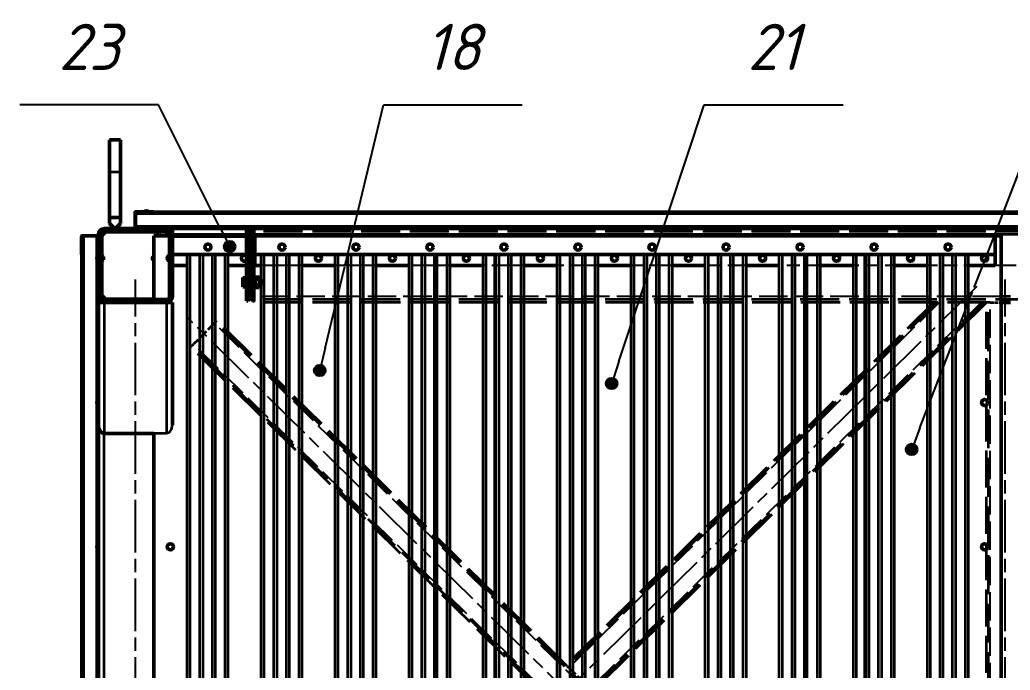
# Model space of a CAD drawing. Header units: millimetres. Extents: x 0 to 21025, y 0 to 14850.
# Drawn here: x 12629 to 15305, y 8465 to 10222 of the extents above; entities that cross this region are included whole.
import ezdxf

# ---------------------------------------------------------------- set-up
doc = ezdxf.new("R2010")
doc.units = ezdxf.units.MM
doc.header["$LTSCALE"] = 25
doc.linetypes.add('CHAIN', pattern=[0.7087, 0.4724, -0.0591, 0.1181, -0.0591])
doc.linetypes.add('DASHED', pattern=[0.2067, 0.1654, -0.0413])
for name, color, linetype, lineweight in [('Видимые тонкие (ГОСТ)', 7, 'Continuous', 35), ('Видимый контур (ГОСТ)', 7, 'Continuous', 50), ('Линия резьбы (ГОСТ)', 7, 'Continuous', 25), ('Невидимые тонкие (ГОСТ)', 7, 'DASHED', 25), ('Невидимый контур (ГОСТ)', 7, 'DASHED', 35), ('Обозначение (ГОСТ)', 7, 'Continuous', 25), ('Осевая линия (ГОСТ)', 7, 'Continuous', 25), ('Штриховка (ГОСТ)', 7, 'Continuous', 18)]:
    doc.layers.add(name, color=color, linetype=linetype, lineweight=lineweight)
doc.styles.add('Увеличенный текст (ГОСТ)', font='GOST Common Italic.ttf')

# ---------------------------------------------------------------- blocks, each defined once
blk = doc.blocks.new('Номера позиций4')
at = {"layer": 'Обозначение (ГОСТ)'}
h = blk.add_hatch(color=256, dxfattribs=at)
edge = h.paths.add_edge_path(flags=0)
edge.add_arc((537.6, 370.99), 0.625, 0, 360)
for p, q in [((540.34, 382.43), (544.48, 399.72)), ((544.48, 399.72), (559.48, 399.72)), ((538.19, 373.42), (540.3, 382.23)), ((538.19, 373.42), (537.75, 371.6))]:
    blk.add_line(p, q, dxfattribs=at)
blk.add_circle((537.6, 370.99), 0.625, dxfattribs=at)
at = {"layer": 'Обозначение (ГОСТ)', "insert": (551.98, 405.97), "char_height": 5, "attachment_point": 5, "style": 'Увеличенный текст (ГОСТ)'}
blk.add_mtext('18', dxfattribs=at)
blk = doc.blocks.new('Номера позиций5')
at = {"layer": 'Обозначение (ГОСТ)'}
h = blk.add_hatch(color=256, dxfattribs=at)
edge = h.paths.add_edge_path(flags=0)
edge.add_arc((601.57, 362.46), 0.625, 0, 360)
for p, q in [((609.29, 382.43), (616.14, 400.15)), ((616.14, 400.15), (631.14, 400.15)), ((608.34, 379.97), (609.21, 382.23)), ((602.47, 364.79), (608.16, 379.51)), ((602.47, 364.79), (601.79, 363.04))]:
    blk.add_line(p, q, dxfattribs=at)
blk.add_circle((601.57, 362.46), 0.625, dxfattribs=at)
at = {"layer": 'Обозначение (ГОСТ)', "insert": (623.64, 406.4), "char_height": 5, "attachment_point": 5, "style": 'Увеличенный текст (ГОСТ)'}
blk.add_mtext('20', dxfattribs=at)
blk = doc.blocks.new('Номера позиций16')
at = {"layer": 'Обозначение (ГОСТ)'}
h = blk.add_hatch(color=256, dxfattribs=at)
edge = h.paths.add_edge_path(flags=0)
edge.add_arc((527.86, 384.38), 0.625, 0, 360)
for p, q in [((520.18, 399.72), (505.18, 399.72)), ((526.74, 386.61), (520.18, 399.72)), ((526.74, 386.61), (527.58, 384.94))]:
    blk.add_line(p, q, dxfattribs=at)
blk.add_circle((527.86, 384.38), 0.625, dxfattribs=at)
at = {"layer": 'Обозначение (ГОСТ)', "insert": (512.68, 405.97), "char_height": 5, "attachment_point": 5, "style": 'Увеличенный текст (ГОСТ)'}
blk.add_mtext('23', dxfattribs=at)
blk = doc.blocks.new('Номера позиций17')
at = {"layer": 'Обозначение (ГОСТ)'}
h = blk.add_hatch(color=256, dxfattribs=at)
edge = h.paths.add_edge_path(flags=0)
edge.add_arc((569.14, 369.59), 0.625, 0, 360)
for p, q in [((573.42, 382.43), (579.16, 399.72)), ((579.16, 399.72), (594.16, 399.72)), ((569.93, 371.96), (573.35, 382.23)), ((569.93, 371.96), (569.34, 370.18))]:
    blk.add_line(p, q, dxfattribs=at)
blk.add_circle((569.14, 369.59), 0.625, dxfattribs=at)
at = {"layer": 'Обозначение (ГОСТ)', "insert": (586.66, 405.97), "char_height": 5, "attachment_point": 5, "style": 'Увеличенный текст (ГОСТ)'}
blk.add_mtext('21', dxfattribs=at)

msp = doc.modelspace()

# ---------------------------------------------------------------- hatches: boundary and pattern name
at = {"layer": 'Штриховка (ГОСТ)'}
h = msp.add_hatch(dxfattribs=at)
h.set_pattern_fill('ANSI31', color=256, scale=635, angle=90.00021, style=0)
h.set_pattern_definition([(135.0002, (0, 0), (-56.1264, -56.1268), [])])
edge = h.paths.add_edge_path()
edge.add_ellipse((13025.738, 9474.323), major_axis=(16, 0), ratio=1, start_angle=270, end_angle=360)
edge.add_line((13041.738, 9474.323), (13041.738, 9642.323))
edge.add_ellipse((13025.738, 9642.323), major_axis=(0, 16), ratio=1, start_angle=270, end_angle=360)
edge.add_line((13025.738, 9658.323), (12857.738, 9658.323))
edge.add_ellipse((12857.738, 9642.323), major_axis=(-16, 0), ratio=1, start_angle=270, end_angle=360)
edge.add_line((12841.738, 9642.323), (12841.738, 9474.323))
edge.add_ellipse((12857.738, 9474.323), major_axis=(0, -16), ratio=1, start_angle=270, end_angle=360)
edge.add_line((12857.738, 9458.323), (13025.738, 9458.323))
edge = h.paths.add_edge_path(flags=0)
edge.add_line((12857.738, 9650.323), (13025.738, 9650.323))
edge.add_ellipse((13025.738, 9642.323), major_axis=(8, 0), ratio=1, start_angle=0, end_angle=90, ccw=False)
edge.add_line((13033.738, 9642.323), (13033.738, 9474.323))
edge.add_ellipse((13025.738, 9474.323), major_axis=(0, -8), ratio=1, start_angle=0, end_angle=90, ccw=False)
edge.add_line((13025.738, 9466.323), (12857.738, 9466.323))
edge.add_ellipse((12857.738, 9474.323), major_axis=(-8, 0), ratio=1, start_angle=0, end_angle=90, ccw=False)
edge.add_line((12849.738, 9474.323), (12849.738, 9642.323))
edge.add_ellipse((12857.738, 9642.323), major_axis=(0, 8), ratio=1, start_angle=0, end_angle=90, ccw=False)

# ---------------------------------------------------------------- linework, layer by layer
at = {"layer": 'Видимые тонкие (ГОСТ)'}
for p, q in [((12901.738, 9810.84), (12871.738, 9810.84)), ((20041.738, 9698.475), (12941.738, 9698.475)), ((12974.138, 9702.923), (12969.338, 9702.923)), ((20041.738, 9663.812), (12941.738, 9663.812)), ((12801.587, 9638.323), (12801.587, 7258.323)), ((12836.249, 9638.323), (12836.249, 7258.323)), ((13004.138, 9658.923), (12999.338, 9658.923)), ((13241.738, 9642.323), (13041.738, 9642.323)), ((13241.823, 9636.323), (13041.823, 9636.323)), ((13241.738, 9655.123), (13261.738, 9655.123)), ((13249.288, 9647.823), (13254.189, 9647.823)), ((19721.738, 9642.323), (13261.738, 9642.323)), ((15264.884, 9637.323), (13264.884, 9637.323)), ((13609.138, 9658.923), (13604.338, 9658.923)), ((14214.138, 9658.923), (14209.338, 9658.923)), ((14744.138, 9658.923), (14739.338, 9658.923)), ((12841.138, 9580.723), (12841.138, 9575.923)), ((13080.789, 9588.323), (13080.789, 7258.323)), ((13089.006, 9588.323), (13089.006, 7258.323)), ((13115.205, 9588.323), (13115.205, 7258.323)), ((13123.741, 9588.323), (13123.741, 7258.323)), ((13148.787, 9588.323), (13148.787, 7258.323)), ((13157.323, 9588.323), (13157.323, 7258.323)), ((13183.521, 9588.323), (13183.521, 7258.323)), ((13191.738, 9588.323), (13191.738, 7258.323)), ((13280.789, 9588.323), (13280.789, 9520.939)), ((13289.006, 9588.323), (13289.006, 7258.323)), ((13315.205, 9588.323), (13315.205, 7258.323)), ((13323.741, 9588.323), (13323.741, 7258.323)), ((13348.787, 9588.323), (13348.787, 7258.323)), ((13357.323, 9588.323), (13357.323, 7258.323)), ((13383.521, 9588.323), (13383.521, 7258.323)), ((13391.738, 9588.323), (13391.738, 7258.323)), ((13480.789, 9588.323), (13480.789, 7258.323)), ((13489.006, 9588.323), (13489.006, 7258.323)), ((13515.205, 9588.323), (13515.205, 7258.323)), ((13523.741, 9588.323), (13523.741, 7258.323)), ((13548.787, 9588.323), (13548.787, 7258.323)), ((13557.323, 9588.323), (13557.323, 7258.323)), ((13583.521, 9588.323), (13583.521, 7258.323)), ((13591.738, 9588.323), (13591.738, 7258.323)), ((13680.789, 9588.323), (13680.789, 7258.323)), ((13689.006, 9588.323), (13689.006, 7258.323)), ((13715.205, 9588.323), (13715.205, 7258.323)), ((13723.741, 9588.323), (13723.741, 7258.323)), ((13748.787, 9588.323), (13748.787, 7258.323)), ((13757.323, 7258.323), (13757.323, 9588.323)), ((13783.52, 9588.323), (13783.52, 7258.323)), ((13791.737, 9588.323), (13791.737, 7258.323)), ((13880.873, 9588.323), (13880.873, 7258.323)), ((13889.012, 9588.323), (13889.012, 7258.323)), ((13915.205, 9588.323), (13915.205, 7258.323)), ((13923.741, 9588.323), (13923.741, 7258.323)), ((13948.787, 9588.323), (13948.787, 7258.323)), ((13957.323, 9588.323), (13957.323, 7258.323)), ((13983.521, 9588.323), (13983.521, 7258.323)), ((13991.738, 9588.323), (13991.738, 7258.323)), ((14080.789, 9588.323), (14080.789, 7258.323)), ((14089.006, 9588.323), (14089.006, 7258.323)), ((14115.205, 9588.323), (14115.205, 7258.323)), ((14123.741, 9588.323), (14123.741, 7258.323)), ((14148.787, 9588.323), (14148.787, 7258.323)), ((14157.323, 9588.323), (14157.323, 7258.323)), ((14183.521, 9588.323), (14183.521, 7258.323)), ((14191.738, 9588.323), (14191.738, 7258.323)), ((14280.789, 9588.323), (14280.789, 7258.323)), ((14289.006, 9588.323), (14289.006, 7258.323)), ((14315.205, 9588.323), (14315.205, 7258.323)), ((14323.741, 9588.323), (14323.741, 7258.323)), ((14348.787, 9588.323), (14348.787, 7258.323)), ((14357.323, 9588.323), (14357.323, 7258.323)), ((14383.521, 9588.323), (14383.521, 7258.323)), ((14391.738, 9588.323), (14391.738, 7258.323)), ((14480.789, 9588.323), (14480.789, 7258.323)), ((14489.006, 9588.323), (14489.006, 7258.323)), ((14515.205, 9588.323), (14515.205, 7258.323)), ((14523.741, 9588.323), (14523.741, 7258.323)), ((14548.787, 9588.323), (14548.787, 7258.323)), ((14557.323, 9588.323), (14557.323, 7258.323)), ((14583.521, 9588.323), (14583.521, 7258.323)), ((14591.738, 9588.323), (14591.738, 7258.323)), ((14680.789, 9588.323), (14680.789, 7258.323)), ((14689.006, 9588.323), (14689.006, 7258.323)), ((14715.205, 9588.323), (14715.205, 7258.323)), ((14723.741, 9588.323), (14723.741, 7258.323)), ((14748.787, 9588.323), (14748.787, 7258.323)), ((14757.323, 7258.323), (14757.323, 9588.323)), ((14783.521, 9588.323), (14783.521, 7258.323)), ((14791.738, 9588.323), (14791.738, 7258.323)), ((14880.874, 9588.323), (14880.874, 7258.323)), ((14889.013, 9588.323), (14889.013, 7258.323)), ((14915.205, 9588.323), (14915.205, 7258.323)), ((14923.741, 9588.323), (14923.741, 7258.323)), ((14948.787, 9588.323), (14948.787, 7258.323)), ((14957.323, 9588.323), (14957.323, 7258.323)), ((14983.521, 9588.323), (14983.521, 7258.323)), ((14991.738, 9588.323), (14991.738, 7258.323)), ((15080.789, 9588.323), (15080.789, 7258.323)), ((15089.006, 9588.323), (15089.006, 7258.323)), ((15115.205, 9588.323), (15115.205, 7258.323)), ((15123.741, 9588.323), (15123.741, 7258.323)), ((15148.787, 9588.323), (15148.787, 7258.323)), ((15157.323, 9588.323), (15157.323, 7258.323)), ((15183.521, 9588.323), (15183.521, 7258.323)), ((15191.738, 9588.323), (15191.738, 7258.323)), ((13280.789, 9505.707), (13280.789, 7310.939)), ((15306.738, 9474.323), (15280.789, 9474.323)), ((12857.738, 9458.323), (12857.738, 9104.77)), ((13025.738, 9458.323), (13025.738, 9105.47)), ((12841.138, 9190.723), (12841.138, 9185.923)), ((12857.738, 7711.876), (12857.738, 9104.77)), ((12991.738, 9105.47), (13025.738, 9105.47)), ((12841.138, 8800.723), (12841.138, 8795.923))]:
    msp.add_line(p, q, dxfattribs=at)
msp.add_arc((12992.007, 9578.323), 5.914, 92.603321, 267.396679, dxfattribs=at)
msp.add_ellipse((13025.738, 9128.097), major_axis=(0, -22.627), ratio=0.70710678, start_param=0, end_param=1.57079633, dxfattribs=at)
at = {"layer": 'Видимый контур (ГОСТ)'}
for p, q in [((12871.738, 9898.323), (12871.738, 9810.84)), ((12901.738, 9898.323), (12871.738, 9898.323)), ((12901.738, 9810.84), (12901.738, 9898.323)), ((12871.738, 9688.323), (12871.738, 9810.84)), ((12901.738, 9810.84), (12901.738, 9688.323)), ((12901.738, 9688.323), (12871.738, 9688.323)), ((12871.738, 9672.323), (12871.738, 9688.323)), ((12901.738, 9688.323), (12901.738, 9672.323)), ((12941.038, 9702.023), (12941.038, 9660.023)), ((12941.738, 9660.023), (12941.738, 9702.023)), ((20041.453, 9702.723), (12942.024, 9702.723)), ((12991.738, 9703.723), (12942.738, 9703.723)), ((12942.738, 9703.023), (12991.738, 9703.023)), ((12969.338, 9702.923), (12969.338, 9702.723)), ((12974.138, 9702.923), (12974.138, 9702.723)), ((12991.738, 9703.023), (12991.738, 9703.723)), ((12885.738, 9658.323), (12871.738, 9672.323)), ((12901.738, 9672.323), (12887.738, 9658.323)), ((12796.338, 9588.323), (12796.338, 9637.323)), ((12797.038, 9637.323), (12797.038, 9588.323)), ((12797.338, 9638.037), (12797.338, 7258.323)), ((12798.038, 9639.023), (12840.038, 9639.023)), ((12840.038, 9638.323), (12798.038, 9638.323)), ((12840.338, 9638.323), (12841.038, 9638.323)), ((12840.338, 9638.323), (12840.338, 7258.323)), ((12841.038, 9638.323), (12841.038, 7258.323)), ((12841.738, 9638.323), (12841.413, 9638.323)), ((12841.738, 9642.323), (12841.738, 9474.323)), ((12849.738, 9474.323), (12849.738, 9642.323)), ((12860.738, 9649.323), (12850.738, 9639.323)), ((12850.738, 9639.323), (12850.738, 9584.143)), ((13025.738, 9658.323), (12857.738, 9658.323)), ((12857.738, 9650.323), (13025.738, 9650.323)), ((12995.919, 9649.323), (12860.738, 9649.323)), ((20041.738, 9659.723), (12941.738, 9659.723)), ((12941.738, 9659.023), (12941.738, 9659.723)), ((20041.738, 9659.023), (12941.738, 9659.023)), ((12991.738, 9638.323), (12991.738, 9466.323)), ((12991.738, 9638.323), (13033.738, 9638.323)), ((12997.198, 9644.703), (13006.279, 9644.703)), ((12999.338, 9658.923), (12999.338, 9658.323)), ((13004.138, 9658.923), (13004.138, 9658.323)), ((13022.738, 9649.323), (13007.558, 9649.323)), ((13021.738, 9658.323), (13021.738, 9659.023)), ((13032.738, 9639.323), (13022.738, 9649.323)), ((13032.738, 9638.323), (13032.738, 9639.323)), ((13033.738, 9642.323), (13033.738, 9474.323)), ((13241.738, 9658.323), (13041.738, 9658.323)), ((13041.738, 9658.323), (13041.738, 9642.323)), ((13041.738, 9474.323), (13041.738, 9642.323)), ((13041.738, 9638.323), (13041.823, 9638.323)), ((13241.823, 9639.023), (13041.823, 9639.023)), ((13041.823, 9639.023), (13041.823, 9636.323)), ((13041.823, 9588.323), (13041.823, 9636.323)), ((13241.738, 9658.323), (13241.738, 9653.323)), ((13241.738, 9658.323), (13261.738, 9658.323)), ((13245.437, 9653.323), (13241.738, 9653.323)), ((13241.738, 9639.023), (13241.738, 9653.323)), ((13241.823, 9639.023), (13241.823, 9636.323)), ((13241.823, 9588.323), (13241.823, 9636.323)), ((13251.738, 9644.323), (13245.437, 9653.323)), ((13245.437, 9653.323), (13245.437, 9623.323)), ((13245.437, 9653.323), (13258.04, 9653.323)), ((13258.04, 9653.323), (13251.738, 9644.323)), ((13251.738, 9619.595), (13251.738, 9644.323)), ((13251.738, 9644.323), (13251.738, 9619.595)), ((13258.04, 9653.323), (13261.738, 9653.323)), ((13258.04, 9623.323), (13258.04, 9653.323)), ((19721.738, 9658.323), (13261.738, 9658.323)), ((13261.738, 9658.323), (13261.738, 9653.323)), ((13261.738, 9653.323), (13261.738, 9623.323)), ((13261.738, 9638.323), (13264.884, 9638.323)), ((15264.884, 9639.023), (13264.884, 9639.023)), ((13264.884, 9639.023), (13264.884, 9637.323)), ((13264.884, 9588.323), (13264.884, 9637.323)), ((13604.338, 9658.923), (13604.338, 9658.323)), ((13609.138, 9658.923), (13609.138, 9658.323)), ((14209.338, 9658.923), (14209.338, 9658.323)), ((14214.138, 9658.923), (14214.138, 9658.323)), ((14739.338, 9658.923), (14739.338, 9658.323)), ((14744.138, 9658.923), (14744.138, 9658.323)), ((15264.884, 9639.023), (15264.884, 9637.323)), ((15264.884, 9638.323), (15280.789, 9638.323)), ((15264.884, 9588.323), (15264.884, 9637.323)), ((15280.789, 9638.323), (15280.789, 7258.323)), ((13245.437, 9623.323), (13241.823, 9623.323)), ((13251.738, 9619.595), (13245.437, 9623.323)), ((13245.437, 9623.323), (13245.437, 9493.323)), ((13258.04, 9623.323), (13251.738, 9619.595)), ((13251.738, 9497.051), (13251.738, 9619.595)), ((13251.738, 9619.595), (13251.738, 9497.051)), ((13258.04, 9623.323), (13261.738, 9623.323)), ((13258.04, 9493.323), (13258.04, 9623.323)), ((13261.738, 9623.323), (13261.738, 9493.323)), ((13261.738, 9615.973), (13264.884, 9615.973)), ((12797.038, 9588.323), (12796.338, 9588.323)), ((12841.138, 9580.723), (12841.738, 9580.723)), ((12855.358, 9573.783), (12855.358, 9582.863)), ((13041.823, 9584.448), (13041.823, 9588.323)), ((13241.823, 9588.323), (13041.823, 9588.323)), ((13241.738, 9493.323), (13241.738, 9588.323)), ((13264.884, 9605.108), (13261.738, 9603.963)), ((13261.738, 9602.683), (13264.884, 9603.828)), ((13261.738, 9590.673), (13264.884, 9590.673)), ((13264.884, 9558.323), (13264.884, 9588.323)), ((15264.884, 9588.323), (13264.884, 9588.323)), ((13913.671, 9588.323), (13913.671, 7258.323)), ((14913.671, 9588.323), (14913.671, 7258.323)), ((15264.884, 9558.323), (15264.884, 9588.323)), ((12841.738, 9558.323), (12841.038, 9558.323)), ((12841.138, 9575.923), (12841.738, 9575.923)), ((12850.738, 9572.503), (12850.738, 9477.323)), ((13041.823, 9558.323), (13041.823, 9572.198)), ((13080.789, 9558.323), (13041.823, 9558.323)), ((13241.738, 9558.323), (13191.738, 9558.323)), ((13280.789, 9558.323), (13264.884, 9558.323)), ((13480.789, 9558.323), (13391.738, 9558.323)), ((13680.789, 9558.323), (13591.738, 9558.323)), ((13880.873, 9558.323), (13791.737, 9558.323)), ((14080.789, 9558.323), (13991.738, 9558.323)), ((14280.789, 9558.323), (14191.738, 9558.323)), ((14480.789, 9558.323), (14391.738, 9558.323)), ((14680.789, 9558.323), (14591.738, 9558.323)), ((14880.874, 9558.323), (14791.738, 9558.323)), ((15080.789, 9558.323), (14991.738, 9558.323)), ((15264.884, 9558.323), (15191.738, 9558.323)), ((13264.938, 9524.123), (13266.703, 9527.179)), ((13276.174, 9527.179), (13266.703, 9527.179)), ((13277.938, 9524.123), (13276.174, 9527.179)), ((13231.738, 9524.723), (13232.085, 9525.323)), ((13231.738, 9501.923), (13231.738, 9524.723)), ((13231.738, 9501.923), (13232.085, 9501.323)), ((13233.157, 9525.323), (13232.085, 9525.323)), ((13232.085, 9501.323), (13233.157, 9501.323)), ((13233.157, 9525.323), (13241.738, 9525.323)), ((13233.157, 9513.323), (13241.738, 9513.323)), ((13233.157, 9501.323), (13241.738, 9501.323)), ((13261.738, 9525.973), (13264.938, 9525.973)), ((13264.938, 9515.128), (13261.738, 9513.963)), ((13261.738, 9512.683), (13264.938, 9513.848)), ((13261.738, 9500.673), (13264.938, 9500.673)), ((13264.938, 9525.973), (13264.938, 9515.128)), ((13264.938, 9515.128), (13264.938, 9513.848)), ((13264.938, 9513.848), (13264.938, 9500.673)), ((13264.938, 9502.523), (13266.703, 9499.467)), ((13276.174, 9520.251), (13266.703, 9520.251)), ((13276.174, 9506.395), (13266.703, 9506.395)), ((13277.938, 9502.523), (13276.174, 9499.467)), ((13277.938, 9502.523), (13277.938, 9524.123)), ((13277.938, 9521.323), (13280.405, 9521.323)), ((13277.938, 9505.323), (13280.405, 9505.323)), ((13280.405, 9505.323), (13280.405, 9521.323)), ((13281.738, 9519.99), (13280.405, 9521.323)), ((13281.738, 9506.656), (13280.405, 9505.323)), ((13281.738, 9519.99), (13281.738, 9506.656)), ((12841.738, 9474.323), (12841.738, 9458.323)), ((12850.738, 9477.323), (12860.738, 9467.323)), ((13245.437, 9493.323), (13241.738, 9493.323)), ((13241.738, 9463.323), (13241.738, 9493.323)), ((13251.738, 9497.051), (13245.437, 9493.323)), ((13245.437, 9493.323), (13245.437, 9463.323)), ((13251.738, 9472.323), (13251.738, 9497.051)), ((13258.04, 9493.323), (13251.738, 9497.051)), ((13251.738, 9497.051), (13251.738, 9472.323)), ((13258.04, 9463.323), (13258.04, 9493.323)), ((13258.04, 9493.323), (13261.738, 9493.323)), ((13261.738, 9493.323), (13261.738, 9463.323)), ((13276.174, 9499.467), (13266.703, 9499.467)), ((12841.738, 9458.323), (12857.738, 9458.323)), ((12841.738, 9458.323), (12841.738, 9127.397)), ((13025.738, 9466.323), (12857.738, 9466.323)), ((12857.738, 9458.323), (13025.738, 9458.323)), ((12860.738, 9467.323), (12991.738, 9467.323)), ((13025.738, 9458.323), (13041.738, 9458.323)), ((13041.738, 9458.323), (13041.738, 9128.097)), ((13245.437, 9463.323), (13241.738, 9463.323)), ((13251.738, 9472.323), (13245.437, 9463.323)), ((13251.738, 9472.323), (13258.04, 9463.323)), ((13258.04, 9463.323), (13261.738, 9463.323)), ((15280.789, 9458.323), (15306.738, 9458.323)), ((12841.138, 9190.723), (12841.738, 9190.723)), ((12841.138, 9185.923), (12841.738, 9185.923)), ((12841.738, 7689.249), (12841.738, 9127.397)), ((12991.738, 9104.77), (12857.738, 9104.77)), ((12991.738, 9105.47), (12991.738, 7711.176)), ((12841.138, 8800.723), (12841.738, 8800.723)), ((12841.138, 8795.923), (12841.738, 8795.923))]:
    msp.add_line(p, q, dxfattribs=at)
for centre in [(13137.789, 9608.323), (13337.789, 9608.323), (13537.789, 9608.323), (13737.789, 9608.323), (13937.789, 9608.323), (14137.789, 9608.323), (14337.789, 9608.323), (14537.789, 9608.323), (14737.789, 9608.323), (14937.789, 9608.323), (15137.789, 9608.323), (13436.289, 9578.323), (13636.289, 9578.323), (13836.289, 9578.323), (14036.289, 9578.323), (14236.289, 9578.323), (14436.289, 9578.323), (14636.289, 9578.323), (14836.289, 9578.323), (15036.289, 9578.323), (15236.289, 9578.323), (15236.289, 9188.323), (13036.289, 8798.323), (15236.289, 8798.323)]:
    msp.add_circle(centre, 8.255, dxfattribs=at)
for centre, radius, start, end in [((12942.738, 9702.023), 1.7, 90, 180), ((12942.738, 9702.023), 1, 90, 180), ((12971.738, 9690.332), 15.731, 58.347692, 121.652308), ((12968.538, 9702.923), 0.8, 0, 7.180756), ((12974.938, 9702.923), 0.8, 172.819244, 180), ((13001.738, 9646.332), 15.731, 58.347692, 121.652308), ((13606.738, 9646.332), 15.731, 58.347692, 121.652308), ((14211.738, 9646.332), 15.731, 58.347692, 121.652308), ((14741.738, 9646.332), 15.731, 58.347692, 121.652308), ((12798.038, 9637.323), 1.7, 90, 180), ((12798.038, 9637.323), 1, 90, 180), ((12840.038, 9637.323), 1.7, 0, 90), ((12840.038, 9637.323), 1, 72.542397, 90), ((12857.738, 9642.323), 16, 90, 180), ((12857.738, 9642.323), 8, 90, 180), ((12942.738, 9660.023), 1.7, 180, 270), ((12942.738, 9660.023), 1, 180, 197.457603), ((13012.301, 9651.372), 16.51, 183.64446, 203.826266), ((12998.538, 9658.923), 0.8, 0, 7.180756), ((13004.938, 9658.923), 0.8, 172.819244, 180), ((12991.176, 9651.372), 16.51, 336.173734, 356.35554), ((13025.738, 9642.323), 16, 0, 90), ((13025.738, 9642.323), 8, 0, 90), ((13603.538, 9658.923), 0.8, 0, 7.180756), ((13609.938, 9658.923), 0.8, 172.819244, 180), ((14208.538, 9658.923), 0.8, 0, 7.180756), ((14214.938, 9658.923), 0.8, 172.819244, 180), ((14738.538, 9658.923), 0.8, 0, 7.180756), ((14744.938, 9658.923), 0.8, 172.819244, 180), ((12853.729, 9578.323), 15.731, 148.347692, 211.652308), ((12841.138, 9581.523), 0.8, 262.819244, 270), ((12848.689, 9567.76), 16.51, 66.173734, 86.35554), ((12992.007, 9578.323), 4.54, 93.391787, 266.608213), ((13036.289, 9578.323), 8.255, 108.000275, 251.999725), ((13236.289, 9578.323), 8.255, 48.69341, 311.30659), ((12841.138, 9575.123), 0.8, 90, 97.180756), ((12848.689, 9588.886), 16.51, 273.64446, 293.826266), ((12857.738, 9474.323), 16, 180, 270), ((12857.738, 9474.323), 8, 180, 270), ((13025.738, 9474.323), 8, 270, 0), ((13025.738, 9474.323), 16, 270, 0), ((12853.729, 9188.323), 15.731, 148.347692, 211.652308), ((12841.138, 9191.523), 0.8, 262.819244, 270), ((12841.138, 9185.123), 0.8, 90, 97.180756), ((12853.729, 8798.323), 15.731, 148.347692, 211.652308), ((12841.138, 8801.523), 0.8, 262.819244, 270), ((12841.138, 8795.123), 0.8, 90, 97.180756)]:
    msp.add_arc(centre, radius, start, end, dxfattribs=at)
msp.add_ellipse((12857.738, 9127.397), major_axis=(0, -22.627), ratio=0.70710678, start_param=4.71238898, end_param=6.28318531, dxfattribs=at)
for points, weights in [([(13266.703, 9527.179), (13264.703, 9523.715), (13266.703, 9520.251)], [1, 1.15470053838, 1]), ([(13276.174, 9520.251), (13278.174, 9523.715), (13276.174, 9527.179)], [1, 1.15470053838, 1]), ([(13233.157, 9513.323), (13231.157, 9519.323), (13233.157, 9525.323)], [1.16025403784, 1.33974596216, 1.16025403784]), ([(13233.157, 9501.323), (13231.157, 9507.323), (13233.157, 9513.323)], [1.16025403784, 1.33974596216, 1.16025403784]), ([(13266.703, 9520.251), (13264.703, 9513.323), (13266.703, 9506.395)], [1, 1.15470053838, 1]), ([(13266.703, 9506.395), (13264.703, 9502.931), (13266.703, 9499.467)], [1, 1.15470053838, 1]), ([(13276.174, 9506.395), (13278.174, 9513.323), (13276.174, 9520.251)], [1, 1.15470053838, 1]), ([(13276.174, 9499.467), (13278.174, 9502.931), (13276.174, 9506.395)], [1, 1.15470053838, 1])]:
    msp.add_rational_spline(points, weights, degree=2, dxfattribs=at)
at = {"layer": 'Линия резьбы (ГОСТ)'}
for p, q in [((13281.611, 9520.117), (13277.938, 9520.117)), ((13277.938, 9506.528), (13281.611, 9506.528))]:
    msp.add_line(p, q, dxfattribs=at)
at = {"layer": 'Невидимые тонкие (ГОСТ)', "ltscale": 18.605764}
msp.add_line((15280.789, 9474.323), (13261.738, 9474.323), dxfattribs=at)
at = {"layer": 'Невидимые тонкие (ГОСТ)', "ltscale": 18.127836}
msp.add_line((15113.583, 9458.323), (14113.26, 8471.534), dxfattribs=at)
at = {"layer": 'Невидимые тонкие (ГОСТ)', "ltscale": 17.962523}
msp.add_line((15227.499, 9458.323), (14170.217, 8415.346), dxfattribs=at)
at = {"layer": 'Невидимые тонкие (ГОСТ)', "ltscale": 18.472094}
msp.add_line((15251.738, 7358.323), (15251.738, 9458.323), dxfattribs=at)
at = {"layer": 'Невидимые тонкие (ГОСТ)', "ltscale": 18.170845}
msp.add_line((15227.499, 7358.323), (13155.258, 9402.526), dxfattribs=at)
at = {"layer": 'Невидимые тонкие (ГОСТ)', "ltscale": 18.253416}
msp.add_line((15113.583, 7358.323), (13099.076, 9345.574), dxfattribs=at)
at = {"layer": 'Невидимый контур (ГОСТ)', "ltscale": 25.512672}
for p, q in [((19721.738, 9650.323), (13261.738, 9650.323)), ((19721.738, 9466.323), (13261.738, 9466.323))]:
    msp.add_line(p, q, dxfattribs=at)
at = {"layer": 'Невидимый контур (ГОСТ)', "ltscale": 0.761779}
for p, q in [((13251.738, 9611.823), (13261.738, 9611.823)), ((13251.738, 9594.823), (13261.738, 9594.823)), ((13251.738, 9521.823), (13261.738, 9521.823)), ((13251.738, 9504.823), (13261.738, 9504.823))]:
    msp.add_line(p, q, dxfattribs=at)
at = {"layer": 'Невидимый контур (ГОСТ)', "ltscale": 0.990654}
msp.add_line((13261.738, 9463.323), (13261.738, 9458.323), dxfattribs=at)
at = {"layer": 'Невидимый контур (ГОСТ)', "ltscale": 25.544268}
msp.add_line((15241.738, 9458.323), (13261.738, 9458.323), dxfattribs=at)
at = {"layer": 'Невидимый контур (ГОСТ)', "ltscale": 24.543835}
msp.add_line((15099.344, 9458.323), (14106.14, 8478.557), dxfattribs=at)
at = {"layer": 'Невидимый контур (ГОСТ)', "ltscale": 24.631805}
msp.add_line((15106.464, 9458.323), (14109.7, 8475.045), dxfattribs=at)
at = {"layer": 'Невидимый контур (ГОСТ)', "ltscale": 26.215275}
msp.add_line((15234.619, 9458.323), (14173.777, 8411.835), dxfattribs=at)
at = {"layer": 'Невидимый контур (ГОСТ)', "ltscale": 26.303246}
msp.add_line((15241.738, 9458.323), (14177.337, 8408.323), dxfattribs=at)
at = {"layer": 'Невидимый контур (ГОСТ)', "ltscale": 1.196656}
for p, q in [((15251.738, 9458.323), (15241.738, 9458.323)), ((13155.258, 9402.526), (13162.281, 9409.645)), ((13092.053, 9338.455), (13099.076, 9345.574))]:
    msp.add_line(p, q, dxfattribs=at)
at = {"layer": 'Невидимый контур (ГОСТ)', "ltscale": 24.193707}
msp.add_line((15241.738, 8458.155), (15241.738, 9458.323), dxfattribs=at)
at = {"layer": 'Невидимый контур (ГОСТ)', "ltscale": 25.39913}
msp.add_line((15246.738, 7358.323), (15246.738, 9458.323), dxfattribs=at)
at = {"layer": 'Невидимый контур (ГОСТ)', "ltscale": 2.213232}
msp.add_line((15251.738, 9458.323), (15280.789, 9458.323), dxfattribs=at)
at = {"layer": 'Невидимый контур (ГОСТ)', "ltscale": 6.094929}
msp.add_line((13155.258, 9402.526), (13099.076, 9345.574), dxfattribs=at)
at = {"layer": 'Невидимый контур (ГОСТ)', "ltscale": 25.648956}
msp.add_line((15234.619, 7358.323), (13158.77, 9406.086), dxfattribs=at)
at = {"layer": 'Невидимый контур (ГОСТ)', "ltscale": 25.65687}
msp.add_line((14106.14, 8478.557), (13162.281, 9409.645), dxfattribs=at)
at = {"layer": 'Невидимый контур (ГОСТ)', "ltscale": 0.380848}
for p, q in [((13196.924, 9368.448), (13200.46, 9371.983)), ((13129.747, 9301.271), (13133.283, 9304.806))]:
    msp.add_line(p, q, dxfattribs=at)
at = {"layer": 'Невидимый контур (ГОСТ)', "ltscale": 24.846437}
msp.add_line((15106.464, 7358.323), (13095.565, 9342.014), dxfattribs=at)
at = {"layer": 'Невидимый контур (ГОСТ)', "ltscale": 25.630507}
msp.add_line((14034.943, 8408.323), (13092.053, 9338.455), dxfattribs=at)
at = {"layer": 'Невидимый контур (ГОСТ)', "ltscale": 1.196712}
msp.add_line((14113.26, 8471.534), (14106.14, 8478.557), dxfattribs=at)
at = {"layer": 'Невидимый контур (ГОСТ)', "ltscale": 6.095495}
msp.add_line((14113.26, 8471.534), (14170.217, 8415.346), dxfattribs=at)
at = {"layer": 'Осевая линия (ГОСТ)', "linetype": 'CHAIN', "ltscale": 11.993792}
for p, q in [((19784.238, 9558.323), (13199.238, 9558.323)), ((12941.738, 7295.823), (12941.738, 9520.823)), ((15215.035, 9502.215), (14097.244, 8399.548)), ((15291.738, 7295.823), (15291.738, 9520.823)), ((15215.035, 7314.431), (13082.673, 9417.942))]:
    msp.add_line(p, q, dxfattribs=at)

# ---------------------------------------------------------------- block references
at = {"layer": 'Обозначение (ГОСТ)', "xscale": 25, "yscale": 25, "zscale": 25}
for name in ['Номера позиций5', 'Номера позиций16', 'Номера позиций4', 'Номера позиций17']:
    msp.add_blockref(name, (0, 0), dxfattribs=at)

doc.saveas('drawing.dxf')
